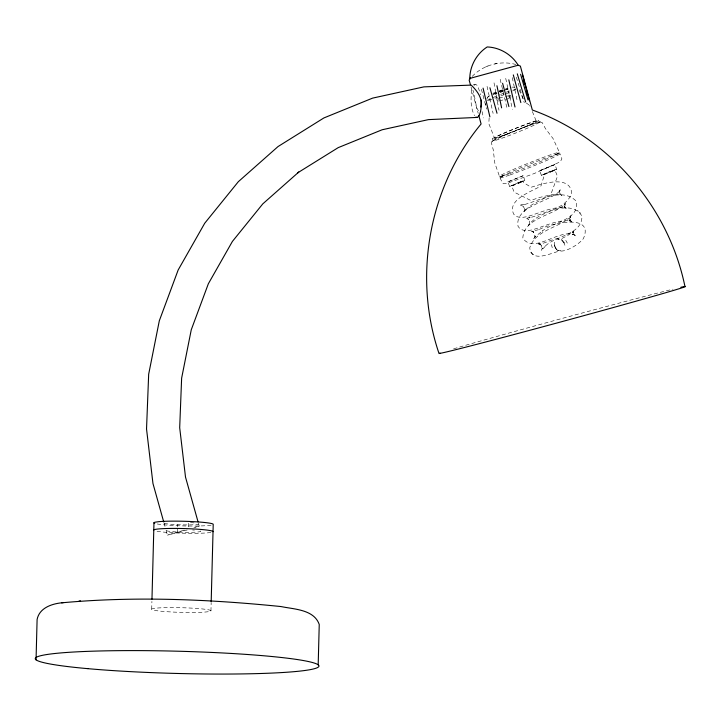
<?xml version="1.0" encoding="UTF-8"?>
<svg xmlns="http://www.w3.org/2000/svg" width="721" height="721" viewBox="0 0 721 721"><rect width="100%" height="100%" fill="white"/><g stroke="black" fill="none" stroke-linecap="round" stroke-linejoin="round"><path stroke-width="0.54" stroke-dasharray="3.6 2.7" d="M151.707 609.191L151.915 601.386M177.456 531.99L177.564 527.844M177.591 526.808L177.645 524.708M188.28 526.826L188.388 522.419M210.947 610.885A29.651 2.325 1.5 0 0 167.38 607.623A29.651 2.325 1.5 0 0 165.659 611.606A29.651 2.325 1.5 0 0 210.947 610.885L211.154 603.08M471.94 90.089C470.462 98.579 470.57 107.898 474.508 115.73M489.144 117.874L488.802 123.624L494.534 138.062M486.864 98.966L488.072 96.839L490.055 95.641L489.424 95.992M492.046 141.487L491.434 143.064L493.218 149.653L494.822 163.126L499.536 176.474M492.353 141.145L509.062 133.178A24.856 1.181 -21.8 0 1 538.884 122.732A24.856 1.181 -21.8 0 1 500.924 138.585A24.856 1.181 -21.8 0 1 509.062 133.178M491.875 141.686L492.515 140.946M539.596 170.715L554.963 164.532L556.648 169.282L545.653 173.968L541.435 175.293L539.596 170.715L554.963 164.532M541.435 175.293L556.792 169.111M521.238 181.611L523.104 181.07L523.77 182.737L531.125 187.271C541.633 183.918 570.708 174.221 571.69 193.543C564.183 211.956 539.074 210.181 528.331 225.574L529.845 222.96L529.484 224.447L529.412 221.302L527.736 218.634L528.601 219.454L525.843 218.057L530.133 217.607L528.98 217.913C544.283 214.308 570.572 198.392 581.955 216.039C582.37 235.118 555.179 235.343 544.634 246.735L545.491 246.068L541.111 250.755L542.381 248.033L542.093 249.466L540.966 244.978L541.786 245.798L539.84 243.851L540.687 244.689L537.821 243.572L539.93 243.824L538.515 243.896C546.698 244.464 560.217 232.108 564.498 243.752L561.551 240.12L557.495 239.516L561.938 238.48L567.914 235.388L573.357 231.36L572.564 232.495L573.682 230.549L573.15 233.496L573.015 231.937L575.25 235.839L573.889 234.577L575.187 235.262L572.537 234.433L573.817 234.667C558.126 229.062 534.243 254.315 522.815 238.182C523.725 217.805 553.485 215.732 565.39 203.872L564.381 204.836L565.661 202.718L564.678 207.062L564.57 205.458L565.958 208.18L564.543 206.936L567.057 208.441L564.173 207.63L565.48 207.738C552.223 206.305 540.137 212.893 527.79 216.471C523.194 217.517 517.128 218.508 513.776 214.263C506.241 199.465 533.17 191.002 540.984 185.91L544.013 176.185L543.346 174.527L547.302 172.625M520.886 181.611L511.604 185.712L514.181 192.156L530.746 200.456L539.182 197.563L550.808 194.859L555.999 194.418L554.945 194.364L561.875 195.391L559.307 193.976L560.731 195.229L559.108 190.993L559.226 192.633L560.199 189.776L558.928 191.885L559.893 190.876C549.42 201.97 514.388 206.269 518.057 226.349C521.184 231.54 528.042 231.044 533.089 229.593C545.337 226.043 557.324 219.499 570.491 220.923L569.184 220.761L572.041 221.572L569.581 219.986L572.168 222.248L569.698 218.445L569.806 220.058L570.942 215.75L569.653 217.886L570.69 216.949C558.207 228.034 535.252 230.089 529.737 247.844C531.548 263.814 552.124 252.296 560.632 250.818C556.279 251.305 553.322 246.086 554.692 242.283C553.377 260.524 577.99 245.897 583.379 238.624C594.96 212.443 548.861 223.834 538.993 229.675L539.822 229.413L531.81 231.279L533.234 231.306L531.017 231.117L533.819 232.423L532.945 231.594L534.712 234.208L534.883 237.353L535.243 235.875L533.819 238.534L535.613 236.29L542.796 230.72L542.183 231.153C552.71 222.095 580.198 219.896 576.25 201.222C562.362 186.847 539.75 200.591 523.951 204.674L525.113 204.422L519.309 204.782L523.581 206.404L522.716 205.584L524.302 208.306L524.275 211.46L524.636 209.964L524.014 211.352L525.735 209.216L524.861 210.244L532.152 204.584L550.637 195.031L557.459 176.33L554.882 169.886L553.422 170.697M487.558 97.425L488.072 96.839M507.863 181.89L523.176 175.717L524.834 180.475L513.821 185.171L509.693 186.478L507.863 181.89L523.176 175.717M509.693 186.478L519.003 182.332M523.104 181.07L521.598 181.89M472.201 76.426C483.115 64.935 500.662 60.158 515.894 64.511M498.346 98.263L498.031 100.273M473.949 85.384L475.22 84.564L476.554 84.862L477.87 86.259L480.619 94.802M166.091 530.386L167.425 535.162L186.523 529.439M198.645 523.969L199.275 526.222L195.301 527.61M496.607 92.748L495.516 94.199L497.139 93.703M495.516 94.199L496.526 93.667M505.574 88.998L508.062 88.953L506.034 90.08M488.378 96.578L489.072 96.19M503.213 175.672C499.392 179.241 498.662 175.005 504.403 175.338M556.252 154.465C560.073 150.905 560.803 155.141 555.071 154.808M503.042 90.359L499.914 91.774M492.822 93.36L495.733 92.099M492.822 94.289L495.724 93.045M493.993 93.829L496.679 92.685M553.331 170.877L547.545 173.247M521.481 182.08L515.704 184.45M499.356 91.468L502.888 90.017M488.009 65.953L485.702 66.891M500.491 91.937L503.745 90.612M503.132 91.324L499.878 92.658M496.724 93.108L492.371 94.811M499.608 91.477L502.591 90.305M548.672 171.959L550.682 171.165M498.986 91.72L502.654 90.332M539.245 122.038L520.986 128.374M499.211 90.693L502.943 89.819M505.232 90.026L508.107 89.071M520.003 182.053L525.005 180.304M514.704 184.72L511.604 185.712M505.403 89.233L507.872 88.341M551.709 170.877L554.882 169.886M546.509 173.527L543.346 174.527M500.059 177.772L502.447 183.089L503.799 183.756L506.358 183.621L534.324 173.5L560.271 161.801L561.875 158.809L559.929 153.672M187.235 529.971L167.425 535.162M193.913 527.466L199.275 526.222M499.076 97.975L504.385 96.74M505.448 96.488L510.756 95.262M499.446 100.805L511.135 98.092A1.433 1.37 76.9 0 1 509.576 96.659A1.433 1.37 76.9 0 1 511.117 95.262M497.066 63.493L494.642 63.998M515.686 89.043L515.299 89.107A15.682 0.748 -21.8 0 0 513.649 89.575M540.155 121.939L542.219 122.624L545.473 128.617L553.034 138.522L559.406 152.365M511.865 87.124L513.694 87.151L515.497 88.295M538.993 122.065L540.426 121.912M473.318 84.654L475.22 84.564M526.24 102.941L529.007 104.924M577.341 210.37L578.449 211.343M579.477 212.244L580.648 213.272M530.863 252.332L531.99 253.459M532.233 253.693L533.342 254.792M519.156 89.981L523.482 99.57M529.547 105.509L530.034 106.158M556.531 249.493L554.404 245.266M565.787 240.372L567.319 243.103M478.447 110.854L476.752 108.033L473.337 90.531M511.081 96.416L509.305 95.605L508.566 97.083A1.442 1.307 74.1 0 0 510.937 97.813M538.569 120.326L539.335 122.228M532.359 111.503L536.271 121.263M492.488 138.874L493.245 140.775M552.25 247.736L551.439 244.635M516.344 77.192L524.275 102.733M485.63 105.374L485.323 103.599M164.018 522.977L165.199 527.213M471.011 86.926L478.203 113.35M481.412 89.296L486.594 109.06M500.176 79.301L507.413 109.898M487.045 86.358L493.11 113.404M505.718 78.382L512.397 109.367M512.289 77.616L517.462 101.994M482.07 111.557L483.412 117.947M494.029 82.825L498.986 110.241M210.902 532.458A29.651 2.325 1.5 0 1 181.124 533.134A29.651 2.325 1.5 0 1 154.528 530.656M211.091 525.176A29.651 2.325 1.5 0 1 182.602 525.897A29.651 2.325 1.5 0 1 155.412 523.581M200.276 531.007A17.331 1.361 1.5 0 1 178.357 532.044L174.239 531.792A17.331 1.361 1.5 0 1 166.83 530.052M192.561 529.962A17.331 1.361 1.5 0 1 194.4 530.115M198.203 523.608A17.331 1.361 1.5 0 1 180.746 524.825A17.331 1.361 1.5 0 1 164.758 522.653M190.488 522.563A17.331 1.361 1.5 0 1 195.842 523.113M453.626 348.811A127.545 1.505 -15.2 0 1 564.849 317.709A127.545 1.505 -15.2 0 1 672.963 289.157M515.731 89.35A15.682 0.748 -21.8 0 1 512.334 91.071M509.459 92.36A15.682 0.748 -21.8 0 1 506.034 93.82M504.195 94.586A15.682 0.748 -21.8 0 1 500.392 96.109M497.589 97.209A15.682 0.748 -21.8 0 1 494.921 98.209M491.776 99.354A15.682 0.748 -21.8 0 1 487.648 100.652M487.216 100.408A15.682 0.748 -21.8 0 1 499.698 94.784M500.644 94.406A15.682 0.748 -21.8 0 1 503.501 93.27M506.268 92.207A15.682 0.748 -21.8 0 1 510.189 90.756M498.382 101.057A1.433 1.37 76.9 0 1 496.841 99.804A1.433 1.37 76.9 0 1 498.013 98.218M564.894 245.302L563.975 242.355L564.894 245.302M501.492 136.089A22.513 1.072 -21.8 0 0 535.865 121.732A22.513 1.072 -21.8 0 0 508.855 131.186A22.513 1.072 -21.8 0 0 501.492 136.089M500.167 136.693A24.856 1.181 -21.8 0 0 538.127 120.84A24.856 1.181 -21.8 0 0 508.296 131.285A24.856 1.181 -21.8 0 0 500.167 136.693M509.513 173.626A32.292 1.532 -21.8 0 0 558.829 153.032A32.292 1.532 -21.8 0 0 520.075 166.596A32.292 1.532 -21.8 0 0 509.513 173.626M510.035 174.933A32.292 1.532 -21.8 0 0 559.352 154.339A32.292 1.532 -21.8 0 0 520.598 167.903A32.292 1.532 -21.8 0 0 510.035 174.933"/><path stroke-width="1.08" d="M36.05 659.823L37.104 619.483C39.466 607.442 52.75 603.459 63.376 602.639M151.969 599.151L153.97 522.743M211.181 601.963L213.218 524.446A29.651 2.325 1.5 0 0 192.219 521.589A29.651 2.325 1.5 0 0 158.431 521.707L155.231 522.175A29.651 2.325 1.5 0 0 154.727 523.365M318.186 664.834L319.241 624.485C314.059 609.587 294.628 609.317 281.92 606.731L280.379 606.487C207.819 599.178 134.331 596.114 61.618 602.828M469.786 78.427C469.894 65.899 476.644 53.696 487.207 46.955C499.734 47.397 511.73 54.481 518.174 65.232L469.786 78.427L470.335 78.201M480.745 107.069C483.142 98.435 476.932 90.72 471.246 85.105L423.921 86.871L372.613 98.119L323.882 117.947L278.045 146.552L238.336 181.692L204.746 223.204L178.168 269.978L159.314 320.773L148.67 374.244L146.534 428.977L152.96 483.503L163.712 521.914M470.615 78.201L469.137 80.067L470.462 84.781M198.041 521.842L185.504 477.068L179.691 427.715L181.629 378.174L191.263 329.776L208.333 283.795L232.387 241.454L262.786 203.881L298.728 172.076L297.737 172.797L338.194 147.643L382.148 129.762L428.436 119.623L477.158 117.424L478.429 116.604C481.538 111.719 481.286 105.563 481.222 99.985M518.174 65.232L520.373 66.089L532.332 109.998C609.065 137.657 668.529 206.63 684.95 286.498A127.545 1.505 -15.2 0 1 556.72 323.044A127.545 1.505 -15.2 0 1 439.981 353.065M79.049 601.044L80.545 600.881M475.815 117.126L477.158 117.424M517.29 73.83L525.645 101.958M520.598 74.272L528.006 99.94M489.929 87.755L497.021 113.26M523.843 81.203L524.699 84.348M526.7 91.693L527.556 94.839M513.307 74.912L520.841 102.58M478.78 115.477L481.096 123.976C429.004 186.775 412.709 276.386 439.053 353.587M522.455 74.777L529.511 100.868M502.591 83.285L508.9 106.573M483.07 88.133L489.892 116.829M508.819 79.851L515.001 107.005M496.931 85.745L501.618 107.871M680.84 287.282A127.545 1.505 -15.2 0 1 684.599 286.525M153.78 530.025A29.651 2.325 1.5 0 1 184.396 528.574A29.651 2.325 1.5 0 1 213.019 531.728M87.908 668.664A141.902 11.13 1.5 0 0 317.24 667.709A141.902 11.13 1.5 0 0 126.211 650.612A141.902 11.13 1.5 0 0 87.908 668.664"/></g></svg>
